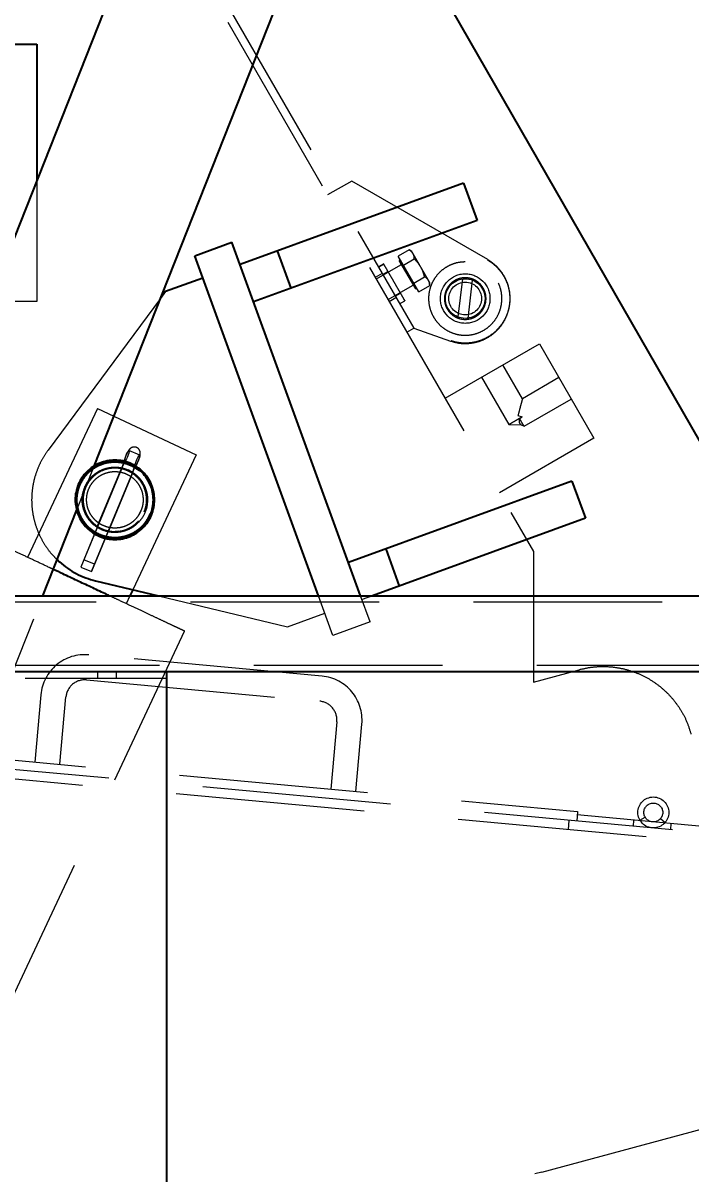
# Model space of a CAD drawing. Header units: millimetres. Extents: x 1293 to 41893, y 1011 to 26911.
# Drawn here: x 12015.8 to 12240.6, y 6891 to 7278.3 of the extents above; entities that cross this region are included whole.
import ezdxf

# ---------------------------------------------------------------- set-up
doc = ezdxf.new("R2010")
doc.units = ezdxf.units.MM
doc.header["$LTSCALE"] = 50
doc.linetypes.add('HIDDEN', pattern=[1.905, 1.27, -0.635])
doc.layers.add('CAPA_1', color=7, linetype='Continuous')
doc.layers.add('MAQUINAS', color=11, linetype='Continuous')
doc.styles.add('SLDTEXTSTYLE0', font='TXT', dxfattribs={"width": 0.75})
doc.dimstyles.new('SLDDIMSTYLE0', dxfattribs={"dimtxt": 100, "dimasz": 100, "dimexe": 0, "dimexo": 0.0625, "dimgap": 25, "dimtad": 2, "dimdec": 0, "dimlfac": 1.5, "dimrnd": 1e-09, "dimzin": 12, "dimdsep": 46, "dimtxsty": 'SLDTEXTSTYLE0', "dimsah": 1, "dimcen": 0.09, "dimadec": 0, "dimazin": 3, "dimtfac": 1, "dimtdec": 0, "dimtofl": 0, "dimtmove": 0, "dimatfit": 3, "dimfxl": 1, "dimfrac": 2, "dimtolj": 1, "dimtzin": 12, "dimarcsym": 0})

# ---------------------------------------------------------------- blocks, each defined once
blk = doc.blocks.new('_D_5')
at = {"layer": 'CAPA_1', "transparency": 16777216}
for p, q in [((11574.4, 7831.18), (17588.06, 7831.18)), ((17538.06, 7831.18), (17538.06, 4708.49)), ((16485.16, 4708.49), (17588.06, 4708.49))]:
    blk.add_line(p, q, dxfattribs=at)
for points in [[(17538.06, 7831.18), (17522.68, 7731.18), (17553.45, 7731.18)], [(17538.06, 4708.49), (17553.45, 4808.49), (17522.68, 4808.49)]]:
    blk.add_solid(points, dxfattribs=at)
at = {"layer": 'CAPA_1', "transparency": 16777216, "insert": (17409.15, 6122.06), "char_height": 100, "attachment_point": 1, "rotation": 90, "style": 'SLDTEXTSTYLE0'}
blk.add_mtext('4684', dxfattribs=at)
blk = doc.blocks.new('_D_15')
at = {"layer": 'CAPA_1', "transparency": 16777216}
for p, q in [((6530.12, 8742.38), (6530.12, 9415.65)), ((16745.16, 6492), (16745.16, 9415.65)), ((6530.12, 9365.65), (16745.16, 9365.65))]:
    blk.add_line(p, q, dxfattribs=at)
for points in [[(6530.12, 9365.65), (6630.12, 9350.26), (6630.12, 9381.03)], [(16745.16, 9365.65), (16645.16, 9381.03), (16645.16, 9350.26)]]:
    blk.add_solid(points, dxfattribs=at)
at = {"layer": 'CAPA_1', "transparency": 16777216, "insert": (11452.92, 9494.55), "char_height": 100, "attachment_point": 1, "style": 'SLDTEXTSTYLE0'}
blk.add_mtext('15323', dxfattribs=at)

msp = doc.modelspace()

# ---------------------------------------------------------------- linework, layer by layer
at = {"color": 7, "linetype": 'Continuous', "lineweight": 25}
for p, q in [((10357.5921497, 7085.5262403), (13080.519483, 7085.5262403)), ((10380.9601497, 7060.1262403), (13055.031483, 7060.1262403)), ((12064.0291497, 7060.1262403), (12064.0291497, 6718.9262403))]:
    msp.add_line(p, q, dxfattribs=at)
at = {"color": 1, "linetype": 'HIDDEN', "lineweight": 18}
for p, q in [((10357.5921497, 7083.4942403), (13078.399483, 7083.4942403)), ((12424.0365401, 6989.5070301), (11502.4810148, 7073.6480956)), ((12415.1619841, 6987.1291), (11502.1923276, 7070.4862473)), ((12116.3972813, 7058.5066427), (12037.8904967, 7065.6745717)), ((10378.9281497, 7062.1582403), (13059.183483, 7062.1582403)), ((12040.8541497, 7060.1262403), (12040.8541497, 7057.8489069)), ((12047.2041497, 7057.8489069), (12047.2041497, 7060.1262403)), ((11730.6958163, 7057.8489069), (12064.0291497, 7057.8489069)), ((12037.1206641, 7057.2429762), (12115.6274488, 7050.0750473)), ((12021.7879977, 7052.2664865), (12019.7194516, 7029.6107231)), ((12028.151047, 7028.8408906), (12030.2195931, 7051.496654)), ((12121.373771, 7043.1739763), (12119.3052249, 7020.5182128)), ((12127.7368204, 7019.7483803), (12129.8053665, 7042.4041437)), ((11973.5614456, 7033.8251016), (12202.3929552, 7012.9320284)), ((12199.2927412, 7006.8386754), (12199.5814284, 7010.0005237)), ((12202.3929552, 7012.9320284), (12202.104268, 7009.7701801)), ((12252.8786007, 7007.1747678), (12202.2890278, 7011.793763)), ((12221.2601176, 7010.0616398), (12221.0753578, 7008.0380569)), ((12223.3532868, 7010.0596976), (12225.1168827, 7011.0690307)), ((12230.2969517, 7010.5960733), (12231.8486, 7009.2840475)), ((12233.722751, 7006.8833081), (12233.9075108, 7008.906891))]:
    msp.add_line(p, q, dxfattribs=at)
for radius in [5.207, 3.175]:
    msp.add_circle((12227.8725014, 7012.6461137), radius, dxfattribs=at)
for centre, radius, start, end in [((12036.5432897, 7050.9192796), 14.8166667, 84.783170205, 174.783170205), ((12036.5432897, 7050.9192796), 6.35, 84.783170205, 174.783170205), ((12115.0500744, 7043.7513507), 14.8166667, 354.783170205, 84.783125655), ((12115.0500744, 7043.7513507), 6.35, 354.783170205, 84.783170205)]:
    msp.add_arc(centre, radius, start, end, dxfattribs=at)
at = {"layer": 'MAQUINAS', "linetype": 'HIDDEN', "lineweight": 18}
for p, q in [((11941.8587427, 7525.9854489), (12187.5502008, 7100.4353606)), ((11985.5972062, 7455.5615413), (12147.2638728, 7175.5466607)), ((12020.3934934, 7225.2873296), (12020.3934934, 7184.5102403)), ((12126.3707089, 7225.0680156), (12118.2878051, 7220.4013489)), ((12172.1442116, 7198.6406715), (12126.3707089, 7225.0680156)), ((12145.7064548, 7201.8925016), (12142.0367285, 7199.7737841)), ((12148.9649317, 7187.7737841), (12142.0367285, 7199.7737841)), ((12146.634658, 7201.3566032), (12145.7006801, 7201.8958356)), ((12142.807952, 7196.8378524), (12134.6211351, 7192.1111915)), ((12137.1419788, 7197.2116059), (12135.3522029, 7196.1782783)), ((12137.1465692, 7197.203655), (12135.352203, 7196.1782781)), ((12135.3522179, 7196.1782523), (12137.1471807, 7197.202596)), ((12135.3619444, 7196.1614055), (12137.1698238, 7197.1633769)), ((12142.7341634, 7198.5657914), (12142.3876955, 7198.365758)), ((12147.9210288, 7188.7817436), (12142.3876955, 7198.365758)), ((12143.7687793, 7196.7737841), (12147.4385056, 7198.8925016)), ((12136.5972062, 7194.0218694), (12134.2878051, 7192.688536)), ((12138.6492575, 7194.6009227), (12136.8101777, 7193.5463023)), ((12136.8101777, 7193.5463023), (12138.6600096, 7194.5822995)), ((12136.8195708, 7193.5300329), (12138.6826527, 7194.5430804)), ((12138.6453121, 7194.6077562), (12137.3887399, 7193.8822739)), ((12147.2328809, 7190.7737841), (12150.9026072, 7192.8925016)), ((12163.6309496, 7192.2201708), (12162.1171555, 7179.3533383)), ((12165.3633475, 7192.1676618), (12165.6975822, 7192.1197291)), ((12165.5382065, 7178.8765022), (12167.0516064, 7191.7399832)), ((12138.6211351, 7185.1829883), (12146.807952, 7189.9096492)), ((12140.9593383, 7186.3597454), (12142.7953121, 7187.4197454)), ((12147.9210288, 7188.7817436), (12148.2674967, 7188.9817769)), ((12148.9649317, 7187.7737841), (12152.634658, 7189.8925016)), ((12152.634658, 7189.8925016), (12152.634658, 7190.9642984)), ((12170.6465587, 7189.0466607), (12169.8472596, 7190.1620815)), ((12020.3934934, 7184.5102403), (12004.2496853, 7184.5102403)), ((12062.032963, 7185.5769006), (12024.1889855, 7134.5049779)), ((12138.9544718, 7184.6056323), (12141.2176749, 7185.9122932)), ((12142.5088695, 7183.7825681), (12144.2986454, 7184.8158957)), ((12144.9544718, 7174.2133274), (12147.2638728, 7175.5466607)), ((12147.2638728, 7175.5466607), (12159.634129, 7171.2603329)), ((12157.7878051, 7151.985342), (12189.5420699, 7170.3186754)), ((12189.5420699, 7170.3186754), (12207.8754032, 7138.5644106)), ((12183.8401877, 7151.8612918), (12177.2733767, 7163.235342)), ((12170.0564983, 7159.0686754), (12179.223165, 7143.191543)), ((12196.1088809, 7158.9446252), (12183.8401877, 7151.8612918)), ((12184.3984151, 7142.5610801), (12200.2755475, 7151.7277468)), ((12040.8645625, 7148.5595381), (12017.3360664, 7098.4777286)), ((12040.8645625, 7148.5595381), (12074.0513037, 7132.968366)), ((12182.3150818, 7146.1695193), (12183.7262472, 7145.7913987)), ((12182.8781995, 7145.1941708), (12183.7262472, 7145.7913987)), ((12179.223165, 7143.191543), (12183.3923156, 7143.1187702)), ((12183.3923156, 7143.1187702), (12184.3984151, 7142.5610801)), ((12207.8754032, 7138.5644106), (12176.1211384, 7120.2310772)), ((12055.0320356, 7132.8859001), (12051.4399416, 7134.3754599)), ((12049.8861713, 7131.201874), (12049.8326033, 7131.004769)), ((12074.0513037, 7132.968366), (12052.7352394, 7087.5958496)), ((12033.8583117, 7114.4115183), (12039.6900389, 7129.1416775)), ((12048.9756596, 7128.4328096), (12035.1858953, 7095.1786008)), ((12048.9550415, 7128.4413595), (12036.1867413, 7097.6504254)), ((12052.5677537, 7126.9432499), (12038.7779894, 7093.6890411)), ((12038.7986075, 7093.6804913), (12052.5883717, 7126.9347)), ((12039.2827898, 7128.1130209), (12039.4999478, 7128.2443252)), ((12048.7519119, 7128.2995937), (12040.7401316, 7108.9790738)), ((12044.6197892, 7107.370268), (12052.6315695, 7126.6907879)), ((12051.3632022, 7127.7909532), (12051.1215684, 7127.8767063)), ((12051.7697333, 7127.5487159), (12051.3632022, 7127.7909532)), ((12034.72502, 7122.7948153), (12033.9872186, 7120.3660702)), ((12036.6523563, 7122.2939834), (12036.34302, 7121.42234)), ((12057.6607195, 7117.5796367), (12057.5898254, 7118.9503172)), ((12055.4723202, 7114.1913817), (12054.5926695, 7112.5472362)), ((12047.8457819, 7107.2824589), (12046.7461273, 7107.1684345)), ((12187.5502008, 7100.4353606), (12187.5502008, 7056.5250391)), ((12035.1858953, 7095.1786008), (12038.7986075, 7093.6804913)), ((12036.2073594, 7097.6418756), (12036.1867413, 7097.6504254)), ((12039.7994534, 7096.1523158), (12036.2073594, 7097.6418756)), ((11960.9267966, 6930.1963144), (12022.4225179, 7085.5262403)), ((12051.7629344, 7085.5262403), (12050.5228076, 7082.8865565)), ((12061.3811834, 7085.5262403), (12104.7947772, 7075.1341793)), ((12120.0601733, 7072.1769069), (12115.2014133, 7085.5262403)), ((12132.5894083, 7076.7371755), (12129.3904503, 7085.5262403)), ((12133.34673, 7085.5262403), (12129.8532471, 7084.2547165)), ((12104.7947772, 7075.1341793), (12117.3240122, 7079.6944479)), ((12132.5894083, 7076.7371755), (12120.0601733, 7072.1769069)), ((11965.6231033, 6851.2177032), (12070.1331548, 7073.6735911)), ((12187.5502008, 7056.5250391), (12202.8961693, 7060.6900898)), ((12190.3109373, 6891.6736981), (12244.4027836, 6906.1675647)), ((12190.310386, 6891.6757554), (12187.9521776, 6891.0419915)), ((12190.310386, 6891.6757554), (12190.3109373, 6891.6736981))]:
    msp.add_line(p, q, dxfattribs=at)
at = {"layer": 'MAQUINAS', "linetype": 'Continuous', "lineweight": 25}
for p, q in [((12096.8727438, 7418.4636361), (11965.0615351, 7085.5262403)), ((12039.6900389, 7129.1416775), (12128.0559743, 7352.3421526)), ((12246.3935066, 7132.5102403), (12124.836535, 7344.2102817)), ((11933.7268267, 7271.1769069), (12020.3934934, 7271.1769069)), ((12020.3934934, 7271.1769069), (12020.3934934, 7225.2873296)), ((12163.9862396, 7224.3794424), (12088.8108299, 7197.017831)), ((12163.9862396, 7224.3794424), (12168.5465081, 7211.8502075)), ((12168.5465081, 7211.8502075), (12093.3710985, 7184.488596)), ((12073.5454338, 7199.9751034), (12086.0746688, 7204.5353719)), ((12129.3904503, 7085.5262403), (12086.0746688, 7204.5353719)), ((12115.2014133, 7085.5262403), (12073.5454338, 7199.9751034)), ((12101.3400649, 7201.5780996), (12105.9003334, 7189.0488646)), ((12076.281595, 7192.4575624), (12063.75236, 7187.8972938)), ((12063.75236, 7187.8972938), (12062.032963, 7185.5769006)), ((12200.4683882, 7124.1455629), (12125.2929785, 7096.7839514)), ((12200.4683882, 7124.1455629), (12205.0286568, 7111.6163279)), ((12022.4225179, 7085.5262403), (12033.8583117, 7114.4115183)), ((12205.0286568, 7111.6163279), (12133.34673, 7085.5262403)), ((12137.8222135, 7101.34422), (12142.382482, 7088.8149851)), ((12040.1675549, 7090.6042193), (12061.3811834, 7085.5262403)), ((12052.7352394, 7087.5958496), (12051.7629344, 7085.5262403))]:
    msp.add_line(p, q, dxfattribs=at)
at = {"layer": 'MAQUINAS', "linetype": 'HIDDEN', "lineweight": 18, "flags": 128}
for points in [[(12049.9466661, 7131.2952365), (12050.1074884, 7131.8533056), (12050.3463905, 7132.5064916), (12050.6311625, 7133.1667293), (12050.9234105, 7133.7450029), (12051.1837323, 7134.1633471), (12051.3770303, 7134.3653592), (12051.4772434, 7134.3238031), (12051.4708604, 7134.0442816), (12051.3587419, 7133.5644808), (12051.1560042, 7132.9490894), (12050.8899811, 7132.281077), (12050.5965389, 7131.6505075), (12050.3152408, 7131.142397)], [(12053.5387601, 7129.8056768), (12053.6995825, 7130.3637459), (12053.9384845, 7131.0169319), (12054.2232566, 7131.6771696), (12054.5155045, 7132.2554431), (12054.7758263, 7132.6737874), (12054.9691244, 7132.8757995), (12055.0693375, 7132.8342434), (12055.0629545, 7132.5547219), (12054.950836, 7132.0749211), (12054.7480982, 7131.4595297), (12054.4820751, 7130.7915172), (12054.188633, 7130.1609478), (12053.9073348, 7129.6528373)]]:
    msp.add_lwpolyline(points, dxfattribs=at)
at = {"layer": 'MAQUINAS', "linetype": 'HIDDEN', "lineweight": 18}
for radius in [8.3333333, 6.6666667, 5.5119661]:
    msp.add_circle((12164.5843809, 7185.5466607), radius, dxfattribs=at)
for centre, radius, start, end in [((12142.607952, 7197.1842626), 0.4, 300, 30), ((12147.007952, 7189.563239), 0.4, 30, 120), ((12030.7085666, 7136.2253707), 19.8597758, 336.897384342, 345.626183881), ((12067.39675, 7121.0116152), 19.8597758, 149.328468947, 158.057268486), ((12034.3006606, 7134.735811), 19.8597758, 336.897384342, 345.626183881), ((12070.988844, 7119.5220555), 19.8597758, 149.328468947, 158.057268486)]:
    msp.add_arc(centre, radius, start, end, dxfattribs=at)
for points, knots in [([(12147.0365818, 7200.6604508), (12146.8751073, 7200.8900061), (12146.5360981, 7201.3719482), (12145.9916009, 7201.7135888), (12145.7064548, 7201.8925016)], [0, 0, 0, 0, 0.476312925, 1, 1, 1, 1]), ([(12147.4385056, 7198.8925016), (12147.4261356, 7199.2289018), (12147.4025148, 7199.8712705), (12147.1546453, 7200.4058322), (12147.0365818, 7200.6604508)], [0, 0, 0, 0, 0.523687075, 1, 1, 1, 1]), ([(12144.2819734, 7184.8447726), (12144.2856853, 7184.8383434), (12144.2976066, 7184.817695), (12144.1743862, 7185.0311191), (12143.9224742, 7185.4674433), (12143.5427557, 7186.1251352), (12143.0591541, 7186.9627577), (12142.4872274, 7187.9533638), (12141.8491347, 7189.0585728), (12141.1686372, 7190.237229), (12140.4713262, 7191.4450071), (12139.7833506, 7192.6366158), (12139.1305636, 7193.767276), (12138.5373526, 7194.7947476), (12138.0263954, 7195.6797514), (12137.6153225, 7196.3917506), (12137.3253306, 7196.8940313), (12137.1613821, 7197.1779984), (12137.1568664, 7197.1858199), (12137.1549471, 7197.1891442)], [0, 0, 0, 0, 0.0279253745, 0.0896867195, 0.1514480645, 0.2132094094, 0.2749707544, 0.3367320993, 0.3984934443, 0.4602547892, 0.5220161342, 0.5837774791, 0.6455388241, 0.707300169, 0.769061514, 0.8308228589, 0.8925842039, 0.9543455488, 1, 1, 1, 1]), ([(12149.634658, 7196.1604508), (12149.3334146, 7196.632093), (12148.700966, 7197.6222871), (12147.8724098, 7198.4559324), (12147.4385056, 7198.8925016)], [0, 0, 0, 0, 0.476312925, 1, 1, 1, 1]), ([(12150.9026072, 7192.8925016), (12150.7414792, 7193.4865583), (12150.4337994, 7194.6209316), (12149.8924904, 7195.6637452), (12149.634658, 7196.1604508)], [0, 0, 0, 0, 0.523687075, 1, 1, 1, 1]), ([(12152.2327342, 7191.6604508), (12152.0712597, 7191.8900061), (12151.7322505, 7192.3719482), (12151.1877533, 7192.7135888), (12150.9026072, 7192.8925016)], [0, 0, 0, 0, 0.476312925, 1, 1, 1, 1]), ([(12152.634658, 7189.8925016), (12152.6222881, 7190.2289018), (12152.5986672, 7190.8712705), (12152.3507977, 7191.4058322), (12152.2327342, 7191.6604508)], [0, 0, 0, 0, 0.523687075, 1, 1, 1, 1]), ([(12183.8401877, 7151.8612918), (12183.8344977, 7151.8396395), (12183.8228354, 7151.7952602), (12183.7297612, 7151.4499299), (12183.5873952, 7150.9160278), (12183.3230701, 7149.9325657), (12182.8922376, 7148.3230804), (12182.5121655, 7146.9049044), (12182.3150818, 7146.1695193)], [0, 0, 0, 0, 0.1027816058, 0.2106651687, 0.3219478856, 0.4464264288, 0.7129483366, 1, 1, 1, 1]), ([(12183.3923156, 7143.1187702), (12183.3815838, 7143.1263106), (12183.361673, 7143.1403004), (12183.2886559, 7143.1961015), (12183.1807391, 7143.286596), (12182.9774936, 7143.4962756), (12182.734099, 7144.0896175), (12182.821026, 7144.7559265), (12182.8781995, 7145.1941708)], [0, 0, 0, 0, 0.0640022037, 0.1187435344, 0.1308823994, 0.2674804442, 0.5182077549, 1, 1, 1, 1]), ([(12024.1889855, 7134.5049779), (12023.5365626, 7133.5555668), (12022.2317166, 7131.6567446), (12020.7376326, 7128.5306123), (12019.6132942, 7125.2601418), (12018.9069113, 7121.8719744), (12018.620859, 7118.4237527), (12018.7617931, 7114.966294), (12019.3266938, 7111.5522944), (12020.308181, 7108.2345728), (12021.6874045, 7105.0596153), (12023.4579478, 7102.090434), (12025.3128119, 7099.6180632), (12026.6988137, 7098.2774837), (12027.2570281, 7097.7375633)], [0, 0, 0, 0, 0.08565791084, 0.17131582167, 0.25697373251, 0.34263164335, 0.42828955419, 0.51394746502, 0.59960537586, 0.6852632867, 0.77092119754, 0.85657910837, 0.94223701921, 1, 1, 1, 1]), ([(12053.7802858, 7129.3631707), (12053.7937082, 7129.3828901), (12053.9194274, 7129.5675895), (12054.1425467, 7129.9996607), (12054.4635369, 7130.6732591), (12054.753258, 7131.3879195), (12054.9937792, 7132.0779256), (12055.1688191, 7132.7193255), (12055.2611164, 7133.2664412), (12055.2461302, 7133.8319121), (12055.107919, 7134.3482267), (12054.8374958, 7134.8288292), (12054.4135889, 7135.2457851), (12053.8601157, 7135.5300404), (12053.2677723, 7135.6280879), (12052.7244526, 7135.5611939), (12052.2758833, 7135.3886684), (12051.9104985, 7135.1489971), (12051.6122227, 7134.8651049), (12051.3338867, 7134.5137838), (12051.0528496, 7134.0649911), (12050.7353503, 7133.4590457), (12050.4262262, 7132.7771571), (12050.1505787, 7132.0712027), (12049.9450879, 7131.4718534), (12049.8690855, 7131.1418343), (12049.8385324, 7131.0091661)], [0, 0, 0, 0, 0.0060588432, 0.0567494642, 0.1094184983, 0.1591476043, 0.2091580132, 0.2617808778, 0.3166074585, 0.3564399776, 0.3909167909, 0.4279705244, 0.4682269952, 0.5099405056, 0.5520398234, 0.5879690581, 0.6202575105, 0.6504498158, 0.6807102348, 0.7152464934, 0.7655480001, 0.8149413617, 0.8662782806, 0.9158694349, 0.9661793938, 1, 1, 1, 1]), ([(12049.8280311, 7130.9996454), (12049.8061121, 7130.9105799), (12049.7455766, 7130.6646007), (12049.5897313, 7130.1421232), (12049.3484416, 7129.4386204), (12049.1231377, 7128.8501478), (12048.9855213, 7128.5154824), (12048.9550415, 7128.4413595)], [0, 0, 0, 0, 0.1409126123, 0.3891692299, 0.6511231135, 0.9227294718, 1, 1, 1, 1]), ([(12052.5883717, 7126.9347), (12052.6465206, 7127.0728274), (12052.8156253, 7127.4745206), (12053.1094571, 7128.1152422), (12053.4357961, 7128.7623852), (12053.6580466, 7129.1579637), (12053.7593009, 7129.3230616), (12053.7819762, 7129.3600343)], [0, 0, 0, 0, 0.1444402399, 0.4200519433, 0.6928458961, 0.9312146574, 1, 1, 1, 1]), ([(12036.5248536, 7122.0484652), (12036.7950435, 7122.6182915), (12037.3354233, 7123.7579439), (12038.501379, 7125.2598378), (12039.8867807, 7126.5520756), (12041.4780761, 7127.5853275), (12043.2211277, 7128.3322038), (12045.0665811, 7128.7699085), (12046.9595903, 7128.8857744), (12048.8445695, 7128.6763324), (12050.6660053, 7128.1477634), (12052.3702508, 7127.315622), (12053.9072885, 7126.2044045), (12055.2313074, 7124.8468207), (12056.3054495, 7123.2828326), (12057.0901976, 7121.5584781), (12057.5919286, 7119.7245159), (12057.6545521, 7118.4647926), (12057.6858638, 7117.8349308)], [0, 0, 0, 0, 0.0624999322, 0.1249998734, 0.1874998237, 0.249999783, 0.3124997514, 0.3749997288, 0.4374997152, 0.4999997107, 0.5624997152, 0.6249997288, 0.6874997514, 0.749999783, 0.8124998237, 0.8749998734, 0.9374999322, 1, 1, 1, 1]), ([(12050.7717066, 7127.6880297), (12050.5144907, 7127.7875917), (12049.9998415, 7127.9867998), (12049.3284359, 7128.1742324), (12048.8477151, 7128.2816516), (12048.7838369, 7128.2936147), (12048.7519119, 7128.2995937)], [0, 0, 0, 0, 0.2498956216, 0.500002479, 0.7501111919, 1, 1, 1, 1]), ([(12057.6858638, 7117.8349308), (12057.6339941, 7117.0249082), (12057.5302548, 7115.404863), (12056.7042715, 7113.0929132), (12055.429715, 7111.0114571), (12053.7198637, 7109.2616674), (12051.6708697, 7107.9285951), (12049.3788333, 7107.0770362), (12046.9560979, 7106.7483822), (12044.5201778, 7106.958606), (12042.1895255, 7107.6974961), (12040.07747, 7108.9291115), (12038.286444, 7110.5936838), (12036.9043668, 7112.6099449), (12035.9951886, 7114.8812298), (12035.6151485, 7117.2921432), (12035.7377575, 7119.7441435), (12036.2624883, 7121.280358), (12036.5248536, 7122.0484652)], [0, 0, 0, 0, 0.0625000678, 0.1250001266, 0.1875001763, 0.250000217, 0.3125002486, 0.3750002712, 0.4375002848, 0.5000002893, 0.5625002848, 0.6250002712, 0.6875002486, 0.750000217, 0.8125001763, 0.8750001266, 0.9375000678, 1, 1, 1, 1]), ([(12058.4129287, 7113.0702877), (12058.1672233, 7112.4739448), (12057.8736366, 7111.7613907), (12057.4218267, 7111.1431902), (12057.3481406, 7111.0423673)], [0, 0, 0, 0, 0.8369090034, 1, 1, 1, 1]), ([(12025.9482327, 7094.4317222), (12025.4837779, 7094.6499236), (12023.4662404, 7095.5977652), (12020.041125, 7097.2068887), (12015.774238, 7099.2114775), (12011.8273916, 7101.0657108), (12008.2562557, 7102.7434349), (12005.1248417, 7104.214577), (12002.4869569, 7105.4538586), (12000.383917, 7106.4418693), (11998.8667542, 7107.1546343), (11997.9050522, 7107.6064431), (11997.7854969, 7107.6626103), (11997.7257192, 7107.6906939)], [0, 0, 0, 0, 0.0290369911, 0.126133292, 0.2232295929, 0.3203258938, 0.4174221947, 0.5145184956, 0.6116147964, 0.7087110973, 0.8058073982, 0.9029036991, 1, 1, 1, 1]), ([(12042.5999945, 7107.9818319), (12042.8572104, 7107.88227), (12043.3718596, 7107.6830619), (12044.0432652, 7107.4956293), (12044.523986, 7107.3882101), (12044.5878642, 7107.376247), (12044.6197892, 7107.370268)], [0, 0, 0, 0, 0.2498956216, 0.500002479, 0.7501111919, 1, 1, 1, 1]), ([(12070.1331548, 7073.6735911), (12070.0733773, 7073.7016747), (12069.9538224, 7073.7578417), (12068.9921174, 7074.2096519), (12067.474966, 7074.9224115), (12065.3718837, 7075.9104421), (12062.7341568, 7077.1496495), (12059.6021536, 7078.6210685), (12056.0332167, 7080.2977594), (12052.0781631, 7082.1558485), (12048.3471293, 7083.9086929), (12045.8720162, 7085.071504), (12044.904083, 7085.5262403)], [0, 0, 0, 0, 0.1037106117, 0.2074212233, 0.311131835, 0.4148424467, 0.5185530583, 0.62226367, 0.7259742817, 0.8296848933, 0.933395505, 1, 1, 1, 1])]:
    msp.add_open_spline(points, degree=3, knots=knots, dxfattribs=at)
for points in [[(12147.0365818, 7200.6604508), (12146.9202248, 7200.861987), (12146.6875108, 7201.2650594), (12146.6522756, 7201.3260886), (12146.634658, 7201.3566032)], [(12149.634658, 7196.1604508), (12149.3726878, 7196.6141964), (12148.8487475, 7197.5216877), (12148.1195572, 7198.7846824), (12147.4809717, 7199.8907448), (12147.1847118, 7200.4038822), (12147.0365818, 7200.6604508)], [(12152.2327342, 7191.6604508), (12152.0846042, 7191.9170195), (12151.7883443, 7192.4301568), (12151.1497588, 7193.5362192), (12150.4205685, 7194.7992139), (12149.8966282, 7195.7067052), (12149.634658, 7196.1604508)], [(12164.5843809, 7197.8799941), (12165.391589, 7197.834093), (12167.0060052, 7197.7422907), (12169.3345678, 7197.0089182), (12171.4805833, 7195.8690865), (12173.3615817, 7194.3234517), (12174.9052772, 7192.442973), (12176.0523464, 7190.2968182), (12176.7587081, 7187.9682929), (12176.9972173, 7185.5466586), (12176.7587081, 7183.1250371), (12176.0523464, 7180.7964738), (12174.9052772, 7178.6504584), (12173.3615817, 7176.7694599), (12171.4805833, 7175.2257645), (12169.3345678, 7174.0786953), (12167.0060052, 7173.3723335), (12164.5843809, 7173.1338244), (12162.1627567, 7173.3723335), (12159.8341941, 7174.0786953), (12157.6881785, 7175.2257645), (12155.8071801, 7176.7694599), (12154.2634847, 7178.6504584), (12153.1164154, 7180.7964738), (12152.4100537, 7183.1250371), (12152.1715445, 7185.5466586), (12152.4100537, 7187.9682929), (12153.1164154, 7190.2968182), (12154.2634847, 7192.442973), (12155.8071801, 7194.3234517), (12157.6881785, 7195.8690865), (12159.8341941, 7197.0089182), (12162.1627567, 7197.7422907), (12163.7771728, 7197.834093), (12164.5843809, 7197.8799941)], [(12159.634129, 7171.2603329), (12160.5288542, 7171.0028546), (12162.3183046, 7170.4878979), (12165.124386, 7170.3563567), (12167.9000828, 7170.7054693), (12170.5664978, 7171.5675213), (12173.029053, 7172.9014351), (12175.205283, 7174.6651147), (12177.0210473, 7176.7978644), (12178.4148071, 7179.2275361), (12179.3392548, 7181.8716365), (12179.7629942, 7184.6404026), (12179.6717652, 7187.4400848), (12179.0682146, 7190.174903), (12177.9744995, 7192.7549593), (12176.4214761, 7195.081865), (12174.485197, 7197.1171093), (12172.9245401, 7198.1328175), (12172.1442116, 7198.6406715)], [(12172.113762, 7198.5200343), (12172.8838938, 7198.0165581), (12174.4241573, 7197.0096056), (12176.3352757, 7194.996122), (12177.8689027, 7192.6958062), (12178.9503144, 7190.1463487), (12179.5492804, 7187.444255), (12179.6439743, 7184.6776593), (12179.231651, 7181.9404868), (12178.3260774, 7179.3247072), (12176.9577739, 7176.9184421), (12175.1728279, 7174.8027645), (12173.0312717, 7173.0486962), (12170.6055005, 7171.7161404), (12167.9761466, 7170.8468402), (12165.2356775, 7170.4817459), (12162.4617157, 7170.5895689), (12160.6888245, 7171.0827438), (12159.8023788, 7171.3293313)], [(12152.634658, 7190.9642984), (12152.6170404, 7190.994813), (12152.5818052, 7191.0558422), (12152.3490912, 7191.4589146), (12152.2327342, 7191.6604508)], [(12170.6465587, 7189.0466607), (12170.8530696, 7188.6368694), (12171.2660914, 7187.8172868), (12171.5664266, 7186.464614), (12171.6151719, 7185.0863217), (12171.3892461, 7183.7231323), (12170.903014, 7182.4307135), (12170.1736386, 7181.257853), (12169.2295574, 7180.2498588), (12168.1069416, 7179.4454043), (12166.8489619, 7178.8754213), (12165.503954, 7178.5618094), (12164.1236078, 7178.5166216), (12162.7609688, 7178.7415941), (12161.4684025, 7179.2280816), (12160.2955816, 7179.9573886), (12159.2875767, 7180.9014881), (12158.4831251, 7182.0240991), (12157.9131414, 7183.2820801), (12157.5995296, 7184.6270876), (12157.5543417, 7186.0074339), (12157.7793143, 7187.3700728), (12158.2658018, 7188.6626391), (12158.9951087, 7189.8354601), (12159.9392086, 7190.8434651), (12161.0618182, 7191.6479159), (12162.3198041, 7192.2179026), (12163.6647933, 7192.5315037), (12165.045208, 7192.5767311), (12166.4075916, 7192.351611), (12167.7011111, 7191.8656739), (12168.8703746, 7191.134313), (12169.891656, 7190.1978787), (12170.3949245, 7189.4304001), (12170.6465587, 7189.0466607)], [(12179.223165, 7143.191543), (12179.2412405, 7143.2019789), (12179.2773915, 7143.2228507), (12179.5649427, 7143.3888684), (12180.0077295, 7143.6445115), (12180.5997725, 7143.9863277), (12181.3062761, 7144.3942278), (12182.0908693, 7144.8472128), (12182.9169375, 7145.3241435), (12183.4564773, 7145.635647), (12183.7262472, 7145.7913987)], [(12184.3984151, 7142.5610801), (12184.3772079, 7142.5978121), (12184.3347934, 7142.6712761), (12184.0014313, 7143.2486763), (12183.5119958, 7144.0964034), (12183.0894649, 7144.8282484), (12182.8781995, 7145.1941708)], [(12058.3864055, 7112.9829767), (12058.6604164, 7113.7668275), (12059.2084383, 7115.334529), (12059.4287528, 7117.8321315), (12059.1916479, 7120.3164546), (12058.4653019, 7122.7090011), (12057.2885961, 7124.9132787), (12055.7038116, 7126.8457969), (12053.7726384, 7128.4319635), (12051.5690793, 7129.6109107), (12049.1778724, 7130.3373085), (12046.6908953, 7130.5832484), (12044.2037252, 7130.3392771), (12041.8119415, 7129.614771), (12039.6074595, 7128.4375722), (12037.6749961, 7126.8529198), (12036.0888148, 7124.9217112), (12034.9098716, 7122.7181616), (12034.1834726, 7120.3269521), (12033.9375331, 7117.8399757), (12034.1815042, 7115.3528054), (12034.9060104, 7112.9610218), (12036.0832092, 7110.7565398), (12037.6678614, 7108.8240764), (12039.5990707, 7107.2378948), (12041.8026178, 7106.0589527), (12044.1938367, 7105.3325498), (12046.6807778, 7105.086625), (12049.1680801, 7105.3305413), (12051.5593708, 7106.0552519), (12053.7656926, 7107.2316878), (12055.6912898, 7108.8191874), (12057.3030962, 7110.7397699), (12058.0253024, 7112.2352411), (12058.3864055, 7112.9829767)], [(12056.5389494, 7113.7490748), (12056.2348626, 7113.1194027), (12055.626689, 7111.8600585), (12054.2693783, 7110.2427259), (12052.6478228, 7108.9058841), (12050.7898676, 7107.9152012), (12048.7761492, 7107.3049186), (12046.6815787, 7107.0995154), (12044.5873126, 7107.30661), (12042.5736546, 7107.9183177), (12040.718036, 7108.911111), (12039.0917544, 7110.2468429), (12037.7573105, 7111.8741805), (12036.7659851, 7113.7305864), (12036.1558747, 7115.74472), (12035.9504253, 7117.8391792), (12036.1575323, 7119.9334751), (12036.7692367, 7121.9471251), (12037.7620309, 7123.8027459), (12039.0977626, 7125.4290268), (12040.7251002, 7126.7634709), (12042.5815061, 7127.7547962), (12044.5956397, 7128.3649067), (12046.6900987, 7128.5703561), (12048.7843953, 7128.3632489), (12050.7980432, 7127.7515454), (12052.6536719, 7126.7587478), (12054.279923, 7125.4230286), (12055.6144784, 7123.7956448), (12056.6053885, 7121.9394111), (12057.2170483, 7119.924635), (12057.4167156, 7117.8325735), (12057.2311876, 7115.7293293), (12056.7696955, 7114.4091596), (12056.5389494, 7113.7490748)], [(12055.4723202, 7114.1913817), (12055.6780873, 7114.7800102), (12056.0896214, 7115.9572673), (12056.2550654, 7117.8328287), (12056.0770127, 7119.6984179), (12055.5315671, 7121.495088), (12054.6479261, 7123.1503786), (12053.4578406, 7124.6015929), (12052.0076363, 7125.7927163), (12050.3528853, 7126.6780404), (12048.5572211, 7127.223525), (12046.6896389, 7127.4082122), (12044.8219117, 7127.2250034), (12043.0258144, 7126.6809393), (12041.3703704, 7125.7969281), (12039.9191972, 7124.6069418), (12038.7280627, 7123.156711), (12037.8427416, 7121.5019671), (12037.2972562, 7119.706301), (12037.1125692, 7117.8387193), (12037.295778, 7115.9709919), (12037.8398421, 7114.1748947), (12038.7238533, 7112.5194506), (12039.9138395, 7111.0682775), (12041.3640708, 7109.8771429), (12043.0188128, 7108.9918225), (12044.814486, 7108.4463342), (12046.6820412, 7108.2616582), (12048.5498677, 7108.4448259), (12050.3455947, 7108.9890434), (12052.0024204, 7109.8724817), (12053.4484374, 7111.0646061), (12054.6588148, 7112.5068574), (12055.2011517, 7113.6298736), (12055.4723202, 7114.1913817)], [(12202.8961693, 7060.6900898), (12204.2035048, 7060.9922307), (12206.8181756, 7061.5965127), (12210.847783, 7061.842643), (12214.8688752, 7061.5970044), (12218.8249262, 7060.8175271), (12222.64462, 7059.5300106), (12226.2631701, 7057.7532346), (12229.618405, 7055.5186795), (12232.6518534, 7052.8642588), (12235.3147082, 7049.836532), (12237.5488107, 7046.4841736), (12239.3621057, 7042.8771975), (12240.1543937, 7040.3132279), (12240.5505377, 7039.0312431)]]:
    msp.add_open_spline(points, degree=3, dxfattribs=at)
at = {"layer": 'MAQUINAS', "linetype": 'Continuous', "lineweight": 25}
for points in [[(12034.3694769, 7122.9422509), (12034.7495855, 7123.7293411), (12035.5098025, 7125.3035213), (12037.2064408, 7127.3251871), (12039.2333852, 7128.9962393), (12041.5558293, 7130.2345929), (12044.0729773, 7130.9974461), (12046.6911903, 7131.2542002), (12049.309023, 7130.9953319), (12051.8260955, 7130.2306973), (12054.1456188, 7128.9897056), (12056.1784707, 7127.3200407), (12057.8465256, 7125.2858688), (12059.0856823, 7122.9653614), (12059.8483204, 7120.4476944), (12060.1051321, 7117.8296204), (12059.8462483, 7115.2117505), (12059.0816179, 7112.694688), (12057.8406251, 7110.375162), (12056.1709605, 7108.3423109), (12054.1367885, 7106.6742557), (12051.8162811, 7105.4350991), (12049.2986141, 7104.6724611), (12046.6805403, 7104.4156492), (12044.0626697, 7104.6745333), (12041.5456098, 7105.4391626), (12039.2260739, 7106.6801596), (12037.1932599, 7108.3498087), (12035.5250658, 7110.3840384), (12034.2864281, 7112.7043306), (12033.5218534, 7115.2228006), (12033.2722692, 7117.8378775), (12033.5041793, 7120.4669328), (12034.0810444, 7122.1171449), (12034.3694769, 7122.9422509)], [(12034.72502, 7122.7948153), (12035.0941558, 7123.5591841), (12035.8324273, 7125.0879216), (12037.4800878, 7127.051227), (12039.4485194, 7128.6740401), (12041.7039202, 7129.8766455), (12044.1484044, 7130.617477), (12046.6910362, 7130.8668193), (12049.2332985, 7130.6154238), (12051.6777095, 7129.8728624), (12053.9302738, 7128.667695), (12055.9044424, 7127.0462292), (12057.5243447, 7125.0707787), (12058.72773, 7122.8172586), (12059.4683526, 7120.3722705), (12059.7177508, 7117.8297737), (12059.4663404, 7115.2874752), (12058.7237829, 7112.843074), (12057.5186145, 7110.590507), (12055.897149, 7108.6163392), (12053.9216984, 7106.9964367), (12051.6681783, 7105.7930514), (12049.2231901, 7105.0524288), (12046.6806936, 7104.8030305), (12044.1383944, 7105.0544412), (12041.6939957, 7105.7969976), (12039.4414191, 7107.0021701), (12037.4672874, 7108.6236206), (12035.8472499, 7110.5991271), (12034.6443686, 7112.8524383), (12033.9018652, 7115.2982063), (12033.659486, 7117.8377924), (12033.8847013, 7120.3909534), (12034.4449138, 7121.993528), (12034.72502, 7122.7948153)]]:
    msp.add_open_spline(points, degree=3, dxfattribs=at)
for points, knots in [([(12044.904083, 7085.5262403), (12044.3717188, 7085.7763456), (12042.3514108, 7086.7254888), (12038.6595518, 7088.4599288), (12033.934614, 7090.6797103), (12029.6527136, 7092.6913525), (12027.0293146, 7093.9238286), (12025.9482327, 7094.4317222)], [0, 0, 0, 0, 0.0881519603, 0.3345343509, 0.5809167414, 0.827299132, 1, 1, 1, 1]), ([(12027.2570281, 7097.7375633), (12027.5173254, 7097.4677984), (12028.5769263, 7096.3696574), (12030.73308, 7094.7582376), (12033.6799039, 7092.9588258), (12036.8382691, 7091.5288685), (12039.057793, 7090.9124357), (12040.1675549, 7090.6042193)], [0, 0, 0, 0, 0.07528456, 0.30646342, 0.53764228, 0.76882114, 1, 1, 1, 1])]:
    msp.add_open_spline(points, degree=3, knots=knots, dxfattribs=at)

# ---------------------------------------------------------------- dimensions: what is measured, and where the dimension line sits
at = {"layer": 'CAPA_1'}
dim = msp.add_linear_dim(base=(16745.1618891, 9365.6463094), p1=(6530.1246702, 8678.8772747), p2=(16745.1618891, 6428.5014528), dimstyle='SLDDIMSTYLE0', dxfattribs=at)
dim.commit()
dim.dimension.update_dxf_attribs({"geometry": '_D_15', "text_midpoint": (11637.6432797, 9365.6463094), "dimtype": 160})
dim = msp.add_linear_dim(base=(17538.0605071, 4708.4929069), p1=(11510.8968592, 7831.1769069), p2=(16421.6646746, 4708.4929069), angle=90, dimstyle='SLDDIMSTYLE0', dxfattribs=at)
dim.commit()
dim.dimension.update_dxf_attribs({"geometry": '_D_5', "text_midpoint": (17538.0605071, 6269.8349069), "dimtype": 160})

doc.saveas('drawing.dxf')
